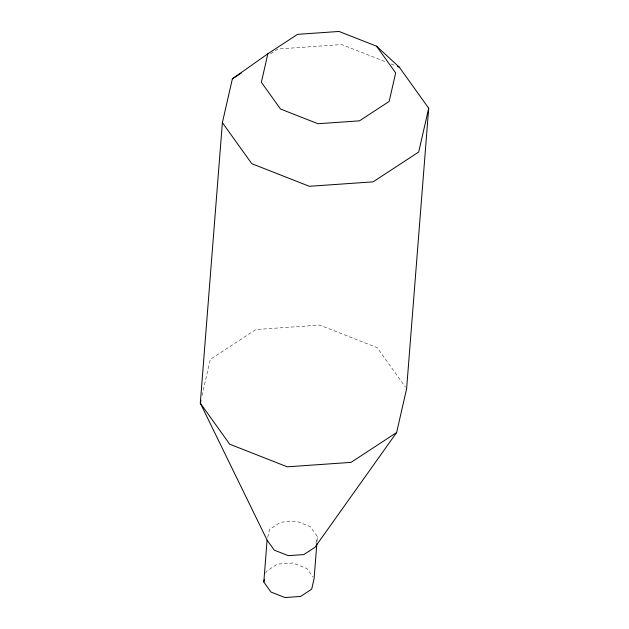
<?xml version="1.0" encoding="UTF-8"?>
<svg xmlns="http://www.w3.org/2000/svg" width="629" height="629" viewBox="0 0 629 629"><rect width="100%" height="100%" fill="white"/><g stroke="black" fill="none" stroke-linecap="round" stroke-linejoin="round"><path stroke-width="0.47" stroke-dasharray="3.15 2.36" d="M317.016 541.498L317.401 536.623L310.231 526.615L296.196 521.103L280.652 522.188L269.542 529.461L267.506 538.361M202.043 395.547L210.306 359.363L255.893 329.541L319.642 325.083L377.219 347.703L405.485 387.173M265.839 573.129L266.248 571.352L277.358 564.079L292.902 562.994L306.936 568.506L312.998 576.974M315.978 542.851L317.401 536.623M270.643 53.811L277.971 49.015L341.72 44.565L386.505 62.153M391.073 63.946L395.641 65.746"/><path stroke-width="0.94" d="M222.383 122.639L200.305 403.158L267.105 540.138L274.268 550.147L288.31 555.659L303.846 554.574L314.964 547.301L396.616 432.548L406.617 388.753L428.695 108.227L399.297 67.177L376.535 46.176L339.055 31.45L297.548 34.351L267.868 53.764L232.384 78.837L222.383 122.639L251.781 163.689L309.358 186.302L373.107 181.852L418.694 152.029L428.695 108.227M316.867 543.44L314.107 578.515L311.669 589.192L300.552 596.465L285.008 597.55L270.973 592.038L263.803 582.029L267.105 540.138M267.868 53.764L261.357 82.281L280.495 109.006L317.983 123.732L359.489 120.831L389.162 101.418L395.68 72.901L376.535 46.176M200.958 400.303L200.305 403.158L229.703 444.208L287.28 466.828L351.029 462.37L396.616 432.548M263.803 582.029L264.416 579.356M232.384 78.837L241.339 72.98M397.465 66.462L399.297 67.177"/></g></svg>
